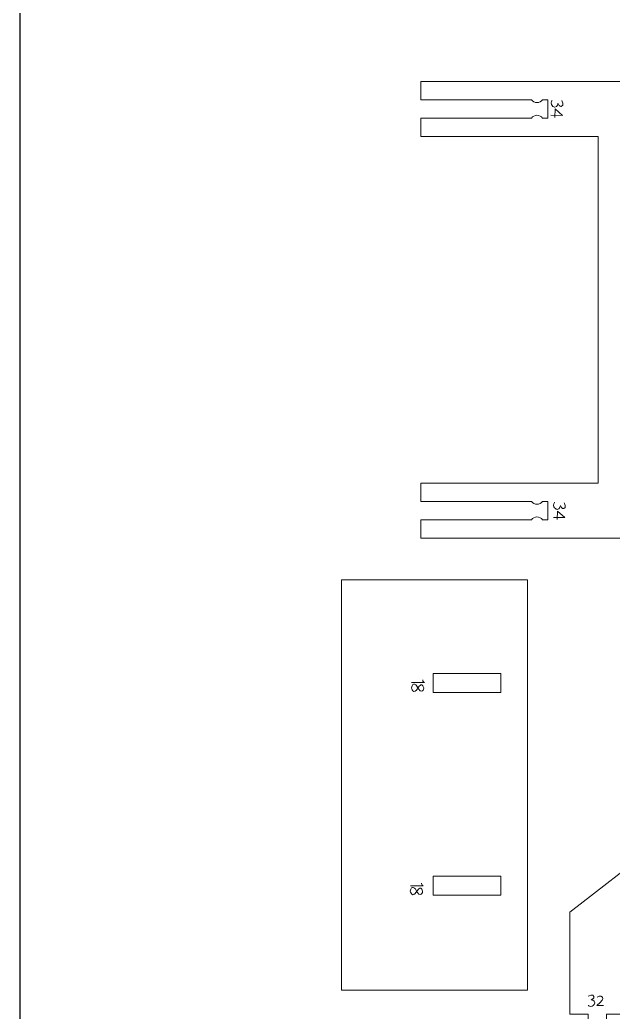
# Model space of a CAD drawing. Header units: centimetres. Extents: x -25 to 25, y -32.5 to 32.5.
# Drawn here: x -25 to -14.92, y 3.25 to 20.1 of the extents above; entities that cross this region are included whole.
import ezdxf

# ---------------------------------------------------------------- set-up
doc = ezdxf.new("R2010")
doc.units = ezdxf.units.CM
doc.header["$MEASUREMENT"] = 0
doc.layers.add('Capa 1', color=7, linetype='Continuous')

msp = doc.modelspace()

# ---------------------------------------------------------------- linework, layer by layer
at = {"layer": 'Capa 1', "color": 254}
msp.add_lwpolyline([(-25, -32.5), (25, -32.5), (25, 32.5), (-25, 32.5), (-25, -32.5)], close=True, dxfattribs=at)
at = {"layer": 'Capa 1', "color": 250, "lineweight": 9}
for points, knots in [([(-16.30601, 18.74201), (-16.30601, 18.74201), (-18.19019, 18.74148), (-18.19019, 18.74148), (-18.19019, 18.74148), (-18.19019, 18.74148), (-18.19019, 19.05357), (-18.19019, 19.05357), (-18.19019, 19.05357), (-18.19019, 19.05357), (-15.17655, 19.05357), (-15.17655, 19.05357), (-15.17655, 19.05357), (-15.17655, 19.05357), (-14.24028, 19.05357), (-14.24028, 19.05357), (-14.24028, 19.05357), (-14.24028, 19.05357), (-14.24028, 18.45091), (-14.24028, 18.45091), (-14.24028, 18.45091), (-14.24028, 18.45091), (-14.24028, 18.14657), (-14.24028, 18.14657), (-14.24028, 18.14657), (-14.24028, 18.14657), (-13.93327, 18.14657), (-13.93327, 18.14657), (-13.93327, 18.14657), (-13.86097, 18.50271), (-13.54614, 18.77075), (-13.16867, 18.77075), (-13.16867, 18.77075), (-12.73776, 18.77075), (-12.38844, 18.42143), (-12.38844, 17.99053), (-12.38844, 17.99053), (-12.38844, 17.55963), (-12.73776, 17.2103), (-13.16867, 17.2103), (-13.16867, 17.2103), (-13.54614, 17.2103), (-13.86097, 17.47835), (-13.93327, 17.83448), (-13.93327, 17.83448), (-13.93327, 17.83448), (-14.24028, 17.83448), (-14.24028, 17.83448), (-14.24028, 17.83448), (-14.24028, 17.83448), (-14.24028, 17.51464), (-14.24028, 17.51464), (-14.24028, 17.51464), (-14.24028, 17.51464), (-14.24028, 16.57837), (-14.24028, 16.57837), (-14.24028, 16.57837), (-14.24028, 16.57837), (-14.24028, 16.26628), (-14.24028, 16.26628), (-14.24028, 16.26628), (-14.24028, 16.26628), (-13.93327, 16.26628), (-13.93327, 16.26628), (-13.93327, 16.26628), (-13.86097, 16.62242), (-13.54614, 16.89046), (-13.16867, 16.89046), (-13.16867, 16.89046), (-12.73776, 16.89046), (-12.38844, 16.54114), (-12.38844, 16.11024), (-12.38844, 16.11024), (-12.38844, 15.67934), (-12.73776, 15.33001), (-13.16867, 15.33001), (-13.16867, 15.33001), (-13.54614, 15.33001), (-13.86097, 15.59806), (-13.93327, 15.95419), (-13.93327, 15.95419), (-13.93327, 15.95419), (-14.24028, 15.95419), (-14.24028, 15.95419), (-14.24028, 15.95419), (-14.24028, 15.95419), (-14.24028, 15.6421), (-14.24028, 15.6421), (-14.24028, 15.6421), (-14.24028, 15.6421), (-14.24028, 14.70584), (-14.24028, 14.70584), (-14.24028, 14.70584), (-14.24028, 14.70584), (-14.24028, 14.39375), (-14.24028, 14.39375), (-14.24028, 14.39375), (-14.24028, 14.39375), (-13.93376, 14.39375), (-13.93376, 14.39375), (-13.93376, 14.39375), (-13.86245, 14.75114), (-13.54704, 15.02047), (-13.16867, 15.02047), (-13.16867, 15.02047), (-12.73776, 15.02047), (-12.38844, 14.67115), (-12.38844, 14.24025), (-12.38844, 14.24025), (-12.38844, 13.80935), (-12.73776, 13.46002), (-13.16867, 13.46002), (-13.16867, 13.46002), (-13.54524, 13.46002), (-13.85948, 13.7268), (-13.93275, 14.08166), (-13.93275, 14.08166), (-13.93275, 14.08166), (-14.24028, 14.08166), (-14.24028, 14.08166), (-14.24028, 14.08166), (-14.24028, 14.08166), (-14.24028, 13.76957), (-14.24028, 13.76957), (-14.24028, 13.76957), (-14.24028, 13.76957), (-14.24028, 12.8333), (-14.24028, 12.8333), (-14.24028, 12.8333), (-14.24028, 12.8333), (-14.24028, 12.52121), (-14.24028, 12.52121), (-14.24028, 12.52121), (-14.24028, 12.52121), (-13.93327, 12.52121), (-13.93327, 12.52121), (-13.93327, 12.52121), (-13.86097, 12.87734), (-13.54614, 13.14539), (-13.16867, 13.14539), (-13.16867, 13.14539), (-12.73776, 13.14539), (-12.38844, 12.79606), (-12.38844, 12.36516), (-12.38844, 12.36516), (-12.38844, 11.93426), (-12.73776, 11.58494), (-13.16867, 11.58494), (-13.16867, 11.58494), (-13.54614, 11.58494), (-13.86097, 11.85298), (-13.93327, 12.20912), (-13.93327, 12.20912), (-13.93327, 12.20912), (-14.24028, 12.20912), (-14.24028, 12.20912), (-14.24028, 12.20912), (-14.24028, 12.20912), (-14.24028, 11.89703), (-14.24028, 11.89703), (-14.24028, 11.89703), (-14.24028, 11.89703), (-14.24028, 11.47188), (-14.24028, 11.47188), (-14.24028, 11.47188), (-14.24028, 11.47188), (-14.24028, 11.29437), (-14.24028, 11.29437), (-14.24028, 11.29437), (-14.24028, 11.29437), (-15.17655, 11.29437), (-15.17655, 11.29437), (-15.17655, 11.29437), (-15.17655, 11.29437), (-18.19019, 11.29437), (-18.19019, 11.29437), (-18.19019, 11.29437), (-18.19019, 11.29437), (-18.19019, 11.60646), (-18.19019, 11.60646), (-18.19019, 11.60646), (-18.19019, 11.60646), (-16.30601, 11.6063), (-16.30601, 11.6063)], [0, 0, 0, 0, 0.0212766, 0.0212766, 0.0212766, 0.0212766, 0.04255319, 0.04255319, 0.04255319, 0.04255319, 0.06382979, 0.06382979, 0.06382979, 0.06382979, 0.08510638, 0.08510638, 0.08510638, 0.08510638, 0.10638298, 0.10638298, 0.10638298, 0.10638298, 0.12765957, 0.12765957, 0.12765957, 0.12765957, 0.14893617, 0.14893617, 0.14893617, 0.14893617, 0.17021277, 0.17021277, 0.17021277, 0.17021277, 0.19148936, 0.19148936, 0.19148936, 0.19148936, 0.21276596, 0.21276596, 0.21276596, 0.21276596, 0.23404255, 0.23404255, 0.23404255, 0.23404255, 0.25531915, 0.25531915, 0.25531915, 0.25531915, 0.27659574, 0.27659574, 0.27659574, 0.27659574, 0.29787234, 0.29787234, 0.29787234, 0.29787234, 0.31914894, 0.31914894, 0.31914894, 0.31914894, 0.34042553, 0.34042553, 0.34042553, 0.34042553, 0.36170213, 0.36170213, 0.36170213, 0.36170213, 0.38297872, 0.38297872, 0.38297872, 0.38297872, 0.40425532, 0.40425532, 0.40425532, 0.40425532, 0.42553191, 0.42553191, 0.42553191, 0.42553191, 0.44680851, 0.44680851, 0.44680851, 0.44680851, 0.46808511, 0.46808511, 0.46808511, 0.46808511, 0.4893617, 0.4893617, 0.4893617, 0.4893617, 0.5106383, 0.5106383, 0.5106383, 0.5106383, 0.53191489, 0.53191489, 0.53191489, 0.53191489, 0.55319149, 0.55319149, 0.55319149, 0.55319149, 0.57446809, 0.57446809, 0.57446809, 0.57446809, 0.59574468, 0.59574468, 0.59574468, 0.59574468, 0.61702128, 0.61702128, 0.61702128, 0.61702128, 0.63829787, 0.63829787, 0.63829787, 0.63829787, 0.65957447, 0.65957447, 0.65957447, 0.65957447, 0.68085106, 0.68085106, 0.68085106, 0.68085106, 0.70212766, 0.70212766, 0.70212766, 0.70212766, 0.72340426, 0.72340426, 0.72340426, 0.72340426, 0.74468085, 0.74468085, 0.74468085, 0.74468085, 0.76595745, 0.76595745, 0.76595745, 0.76595745, 0.78723404, 0.78723404, 0.78723404, 0.78723404, 0.80851064, 0.80851064, 0.80851064, 0.80851064, 0.82978723, 0.82978723, 0.82978723, 0.82978723, 0.85106383, 0.85106383, 0.85106383, 0.85106383, 0.87234043, 0.87234043, 0.87234043, 0.87234043, 0.89361702, 0.89361702, 0.89361702, 0.89361702, 0.91489362, 0.91489362, 0.91489362, 0.91489362, 0.93617021, 0.93617021, 0.93617021, 0.93617021, 0.95744681, 0.95744681, 0.95744681, 0.95744681, 1, 1, 1, 1]), ([(-16.306, 18.74201), (-16.28683, 18.71216), (-16.25334, 18.69237), (-16.21523, 18.69237), (-16.21523, 18.69237), (-16.17712, 18.69237), (-16.14362, 18.71216), (-16.12446, 18.74201)], [0, 0, 0, 0, 0.33333333, 0.33333333, 0.33333333, 0.33333333, 1, 1, 1, 1]), ([(-16.12444, 18.42853), (-16.12444, 18.42853), (-16.02915, 18.42841), (-16.02915, 18.42841), (-16.02915, 18.42841), (-16.02915, 18.42841), (-16.02915, 18.74201), (-16.02915, 18.74201), (-16.02915, 18.74201), (-16.02915, 18.74201), (-16.12446, 18.74201), (-16.12446, 18.74201)], [0, 0, 0, 0, 0.25, 0.25, 0.25, 0.25, 0.5, 0.5, 0.5, 0.5, 1, 1, 1, 1]), ([(-16.3052, 11.91855), (-16.3052, 11.91855), (-18.19019, 11.91855), (-18.19019, 11.91855), (-18.19019, 11.91855), (-18.19019, 11.91855), (-18.19019, 12.23064), (-18.19019, 12.23064), (-18.19019, 12.23064), (-18.19019, 12.23064), (-15.17655, 12.23064), (-15.17655, 12.23064), (-15.17655, 12.23064), (-15.17655, 12.23064), (-15.17655, 18.1173), (-15.17655, 18.1173), (-15.17655, 18.1173), (-15.17655, 18.1173), (-18.19019, 18.1173), (-18.19019, 18.1173), (-18.19019, 18.1173), (-18.19019, 18.1173), (-18.19019, 18.42939), (-18.19019, 18.42939), (-18.19019, 18.42939), (-18.19019, 18.42939), (-16.30601, 18.42853), (-16.30601, 18.42853)], [0, 0, 0, 0, 0.125, 0.125, 0.125, 0.125, 0.25, 0.25, 0.25, 0.25, 0.375, 0.375, 0.375, 0.375, 0.5, 0.5, 0.5, 0.5, 0.625, 0.625, 0.625, 0.625, 0.75, 0.75, 0.75, 0.75, 1, 1, 1, 1]), ([(-16.306, 18.42853), (-16.28683, 18.45838), (-16.25334, 18.47817), (-16.21523, 18.47817), (-16.21523, 18.47817), (-16.17712, 18.47817), (-16.14362, 18.45838), (-16.12446, 18.42853)], [0, 0, 0, 0, 0.33333333, 0.33333333, 0.33333333, 0.33333333, 1, 1, 1, 1]), ([(-16.306, 11.91978), (-16.28683, 11.88993), (-16.25334, 11.87014), (-16.21523, 11.87014), (-16.21523, 11.87014), (-16.17712, 11.87014), (-16.14362, 11.88993), (-16.12446, 11.91978)], [0, 0, 0, 0, 0.33333333, 0.33333333, 0.33333333, 0.33333333, 1, 1, 1, 1]), ([(-16.12444, 11.6063), (-16.12444, 11.6063), (-16.02915, 11.60618), (-16.02915, 11.60618), (-16.02915, 11.60618), (-16.02915, 11.60618), (-16.02915, 11.91978), (-16.02915, 11.91978), (-16.02915, 11.91978), (-16.02915, 11.91978), (-16.12446, 11.91978), (-16.12446, 11.91978)], [0, 0, 0, 0, 0.25, 0.25, 0.25, 0.25, 0.5, 0.5, 0.5, 0.5, 1, 1, 1, 1]), ([(-16.306, 11.6063), (-16.28683, 11.63615), (-16.25334, 11.65594), (-16.21523, 11.65594), (-16.21523, 11.65594), (-16.17712, 11.65594), (-16.14362, 11.63615), (-16.12446, 11.6063)], [0, 0, 0, 0, 0.33333333, 0.33333333, 0.33333333, 0.33333333, 1, 1, 1, 1]), ([(-19.53591, 3.61724), (-19.53591, 3.61724), (-19.53591, 10.59014), (-19.53591, 10.59014), (-19.53591, 10.59014), (-19.53591, 10.59014), (-16.3756, 10.59014), (-16.3756, 10.59014), (-16.3756, 10.59014), (-16.3756, 10.59014), (-16.3756, 3.61724), (-16.3756, 3.61724), (-16.3756, 3.61724), (-16.3756, 3.61724), (-19.53591, 3.61724), (-19.53591, 3.61724)], [0, 0, 0, 0, 0.2, 0.2, 0.2, 0.2, 0.4, 0.4, 0.4, 0.4, 0.6, 0.6, 0.6, 0.6, 1, 1, 1, 1]), ([(-17.97944, 8.67163), (-17.97944, 8.67163), (-17.97944, 8.99833), (-17.97944, 8.99833), (-17.97944, 8.99833), (-17.97944, 8.99833), (-16.82799, 8.99833), (-16.82799, 8.99833), (-16.82799, 8.99833), (-16.82799, 8.99833), (-16.82799, 8.67163), (-16.82799, 8.67163), (-16.82799, 8.67163), (-16.82799, 8.67163), (-17.97944, 8.67163), (-17.97944, 8.67163)], [0, 0, 0, 0, 0.2, 0.2, 0.2, 0.2, 0.4, 0.4, 0.4, 0.4, 0.6, 0.6, 0.6, 0.6, 1, 1, 1, 1]), ([(-12.17064, 5.36005), (-12.17064, 5.36005), (-12.17064, 7.15977), (-12.17064, 7.15977), (-12.17064, 7.15977), (-12.17064, 7.15977), (-11.85855, 7.15977), (-11.85855, 7.15977), (-11.85855, 7.15977), (-11.85855, 7.15977), (-11.85855, 6.32169), (-11.85855, 6.32169), (-11.85855, 6.32169), (-11.85855, 6.32169), (-11.85855, 3.20987), (-11.85855, 3.20987), (-11.85855, 3.20987), (-11.85855, 3.20987), (-12.17064, 3.20987), (-12.17064, 3.20987), (-12.17064, 3.20987), (-12.17064, 3.20987), (-12.17064, 2.89778), (-12.17064, 2.89778), (-12.17064, 2.89778), (-12.17064, 2.89778), (-12.48273, 2.89778), (-12.48273, 2.89778), (-12.48273, 2.89778), (-12.48273, 2.89778), (-12.48273, 3.20987), (-12.48273, 3.20987), (-12.48273, 3.20987), (-12.48273, 3.20987), (-12.79482, 3.20987), (-12.79482, 3.20987), (-12.79482, 3.20987), (-12.79482, 3.20987), (-12.79482, 5.66809), (-12.79482, 5.66809), (-12.79482, 5.66809), (-12.79482, 5.66809), (-14.72368, 4.32156), (-14.72368, 4.32156), (-14.72368, 4.32156), (-14.72368, 4.32156), (-14.72368, 3.20987), (-14.72368, 3.20987), (-14.72368, 3.20987), (-14.72368, 3.20987), (-15.03577, 3.20987), (-15.03577, 3.20987), (-15.03577, 3.20987), (-15.03577, 3.20987), (-15.03577, 2.89778), (-15.03577, 2.89778), (-15.03577, 2.89778), (-15.03577, 2.89778), (-15.34786, 2.89778), (-15.34786, 2.89778), (-15.34786, 2.89778), (-15.34786, 2.89778), (-15.34786, 3.20987), (-15.34786, 3.20987), (-15.34786, 3.20987), (-15.34786, 3.20987), (-15.65995, 3.20987), (-15.65995, 3.20987), (-15.65995, 3.20987), (-15.65995, 3.20987), (-15.65995, 4.94545), (-15.65995, 4.94545), (-15.65995, 4.94545), (-15.65995, 4.94545), (-12.79482, 7.15977), (-12.79482, 7.15977), (-12.79482, 7.15977), (-12.79482, 7.15977), (-12.48273, 7.15977), (-12.48273, 7.15977), (-12.48273, 7.15977), (-12.48273, 7.15977), (-12.48274, 5.36021), (-12.48274, 5.36021)], [0, 0, 0, 0, 0.04545455, 0.04545455, 0.04545455, 0.04545455, 0.09090909, 0.09090909, 0.09090909, 0.09090909, 0.13636364, 0.13636364, 0.13636364, 0.13636364, 0.18181818, 0.18181818, 0.18181818, 0.18181818, 0.22727273, 0.22727273, 0.22727273, 0.22727273, 0.27272727, 0.27272727, 0.27272727, 0.27272727, 0.31818182, 0.31818182, 0.31818182, 0.31818182, 0.36363636, 0.36363636, 0.36363636, 0.36363636, 0.40909091, 0.40909091, 0.40909091, 0.40909091, 0.45454545, 0.45454545, 0.45454545, 0.45454545, 0.5, 0.5, 0.5, 0.5, 0.54545455, 0.54545455, 0.54545455, 0.54545455, 0.59090909, 0.59090909, 0.59090909, 0.59090909, 0.63636364, 0.63636364, 0.63636364, 0.63636364, 0.68181818, 0.68181818, 0.68181818, 0.68181818, 0.72727273, 0.72727273, 0.72727273, 0.72727273, 0.77272727, 0.77272727, 0.77272727, 0.77272727, 0.81818182, 0.81818182, 0.81818182, 0.81818182, 0.86363636, 0.86363636, 0.86363636, 0.86363636, 0.90909091, 0.90909091, 0.90909091, 0.90909091, 1, 1, 1, 1]), ([(-17.97944, 5.23034), (-17.97944, 5.23034), (-17.97944, 5.55704), (-17.97944, 5.55704), (-17.97944, 5.55704), (-17.97944, 5.55704), (-16.82799, 5.55704), (-16.82799, 5.55704), (-16.82799, 5.55704), (-16.82799, 5.55704), (-16.82799, 5.23034), (-16.82799, 5.23034), (-16.82799, 5.23034), (-16.82799, 5.23034), (-17.97944, 5.23034), (-17.97944, 5.23034)], [0, 0, 0, 0, 0.2, 0.2, 0.2, 0.2, 0.4, 0.4, 0.4, 0.4, 0.6, 0.6, 0.6, 0.6, 1, 1, 1, 1])]:
    msp.add_open_spline(points, degree=3, knots=knots, dxfattribs=at)
at = {"layer": 'Capa 1', "color": 240, "lineweight": 9}
for points, knots in [([(-15.95539, 18.73045), (-15.95539, 18.73045), (-15.97477, 18.72335), (-15.97435, 18.68583), (-15.97435, 18.68583), (-15.97413, 18.66636), (-15.96748, 18.65227), (-15.95974, 18.64198), (-15.95974, 18.64198), (-15.94084, 18.61691), (-15.91066, 18.61498), (-15.91066, 18.61498), (-15.91066, 18.61498), (-15.86725, 18.61529), (-15.85749, 18.67878), (-15.85749, 18.67878), (-15.85749, 18.67878), (-15.83568, 18.61591), (-15.80198, 18.62804), (-15.80198, 18.62804), (-15.80198, 18.62804), (-15.75037, 18.6359), (-15.79207, 18.72687), (-15.79207, 18.72687)], [0, 0, 0, 0, 0.14285714, 0.14285714, 0.14285714, 0.14285714, 0.28571429, 0.28571429, 0.28571429, 0.28571429, 0.42857143, 0.42857143, 0.42857143, 0.42857143, 0.57142857, 0.57142857, 0.57142857, 0.57142857, 0.71428571, 0.71428571, 0.71428571, 0.71428571, 1, 1, 1, 1]), ([(-15.91127, 18.4409), (-15.91127, 18.4409), (-15.90808, 18.58615), (-15.90808, 18.58615), (-15.90808, 18.58615), (-15.90808, 18.58615), (-15.78192, 18.47407), (-15.78192, 18.47407), (-15.78192, 18.47407), (-15.78192, 18.47407), (-15.97738, 18.4771), (-15.97738, 18.4771)], [0, 0, 0, 0, 0.25, 0.25, 0.25, 0.25, 0.5, 0.5, 0.5, 0.5, 1, 1, 1, 1]), ([(-15.9146, 11.89977), (-15.9146, 11.89977), (-15.93399, 11.89267), (-15.93356, 11.85515), (-15.93356, 11.85515), (-15.93334, 11.83567), (-15.92669, 11.82158), (-15.91896, 11.8113), (-15.91896, 11.8113), (-15.90005, 11.78622), (-15.86987, 11.78429), (-15.86987, 11.78429), (-15.86987, 11.78429), (-15.82647, 11.78461), (-15.81671, 11.8481), (-15.81671, 11.8481), (-15.81671, 11.8481), (-15.79489, 11.78523), (-15.76119, 11.79736), (-15.76119, 11.79736), (-15.76119, 11.79736), (-15.70959, 11.80522), (-15.75128, 11.89618), (-15.75128, 11.89618)], [0, 0, 0, 0, 0.14285714, 0.14285714, 0.14285714, 0.14285714, 0.28571429, 0.28571429, 0.28571429, 0.28571429, 0.42857143, 0.42857143, 0.42857143, 0.42857143, 0.57142857, 0.57142857, 0.57142857, 0.57142857, 0.71428571, 0.71428571, 0.71428571, 0.71428571, 1, 1, 1, 1]), ([(-15.87048, 11.61021), (-15.87048, 11.61021), (-15.86729, 11.75546), (-15.86729, 11.75546), (-15.86729, 11.75546), (-15.86729, 11.75546), (-15.74113, 11.64338), (-15.74113, 11.64338), (-15.74113, 11.64338), (-15.74113, 11.64338), (-15.93659, 11.64642), (-15.93659, 11.64642)], [0, 0, 0, 0, 0.25, 0.25, 0.25, 0.25, 0.5, 0.5, 0.5, 0.5, 1, 1, 1, 1]), ([(-18.23506, 8.75082), (-18.23506, 8.75082), (-18.17919, 8.86713), (-18.13709, 8.75575), (-18.13709, 8.75575), (-18.13709, 8.75575), (-18.15912, 8.59273), (-18.26593, 8.79664), (-18.26593, 8.79664), (-18.26593, 8.79664), (-18.32353, 8.86287), (-18.34812, 8.75539), (-18.34812, 8.75539), (-18.34812, 8.75539), (-18.31556, 8.61661), (-18.23506, 8.75082)], [0, 0, 0, 0, 0.2, 0.2, 0.2, 0.2, 0.4, 0.4, 0.4, 0.4, 0.6, 0.6, 0.6, 0.6, 1, 1, 1, 1]), ([(-18.25559, 5.29749), (-18.25559, 5.29749), (-18.19971, 5.41381), (-18.15761, 5.30242), (-18.15761, 5.30242), (-18.15761, 5.30242), (-18.17965, 5.13941), (-18.28645, 5.34331), (-18.28645, 5.34331), (-18.28645, 5.34331), (-18.34406, 5.40954), (-18.36865, 5.30207), (-18.36865, 5.30207), (-18.36865, 5.30207), (-18.33609, 5.16328), (-18.25559, 5.29749)], [0, 0, 0, 0, 0.2, 0.2, 0.2, 0.2, 0.4, 0.4, 0.4, 0.4, 0.6, 0.6, 0.6, 0.6, 1, 1, 1, 1]), ([(-15.34453, 3.36028), (-15.34453, 3.36028), (-15.3373, 3.3418), (-15.30125, 3.343), (-15.30125, 3.343), (-15.28254, 3.34362), (-15.26914, 3.35031), (-15.25942, 3.35796), (-15.25942, 3.35796), (-15.23572, 3.37666), (-15.2345, 3.4057), (-15.2345, 3.4057), (-15.2345, 3.4057), (-15.23572, 3.44741), (-15.29694, 3.45545), (-15.29694, 3.45545), (-15.29694, 3.45545), (-15.23698, 3.47774), (-15.24935, 3.50987), (-15.24935, 3.50987), (-15.24935, 3.50987), (-15.25799, 3.5593), (-15.34453, 3.51731), (-15.34453, 3.51731)], [0, 0, 0, 0, 0.14285714, 0.14285714, 0.14285714, 0.14285714, 0.28571429, 0.28571429, 0.28571429, 0.28571429, 0.42857143, 0.42857143, 0.42857143, 0.42857143, 0.57142857, 0.57142857, 0.57142857, 0.57142857, 0.71428571, 0.71428571, 0.71428571, 0.71428571, 1, 1, 1, 1]), ([(-15.19423, 3.50168), (-15.19423, 3.50168), (-15.1324, 3.54249), (-15.10524, 3.50168), (-15.10524, 3.50168), (-15.10524, 3.50168), (-15.07432, 3.47078), (-15.14231, 3.41144)], [0, 0, 0, 0, 0.33333333, 0.33333333, 0.33333333, 0.33333333, 1, 1, 1, 1]), ([(-15.14231, 3.41144), (-15.14231, 3.41144), (-15.20039, 3.35706), (-15.20039, 3.35706), (-15.20039, 3.35706), (-15.20039, 3.35706), (-15.08507, 3.35706), (-15.08507, 3.35706)], [0, 0, 0, 0, 0.33333333, 0.33333333, 0.33333333, 0.33333333, 1, 1, 1, 1])]:
    msp.add_open_spline(points, degree=3, knots=knots, dxfattribs=at)
for points in [[(-18.12648, 8.84608), (-18.12648, 8.84608), (-18.34443, 8.84608), (-18.34443, 8.84608)], [(-18.15708, 8.88982), (-18.15708, 8.88982), (-18.15537, 8.84778), (-18.12648, 8.84608)], [(-18.17761, 5.43649), (-18.17761, 5.43649), (-18.17589, 5.39446), (-18.147, 5.39275)], [(-18.147, 5.39275), (-18.147, 5.39275), (-18.36496, 5.39275), (-18.36496, 5.39275)]]:
    msp.add_open_spline(points, degree=3, dxfattribs=at)

doc.saveas('drawing.dxf')
